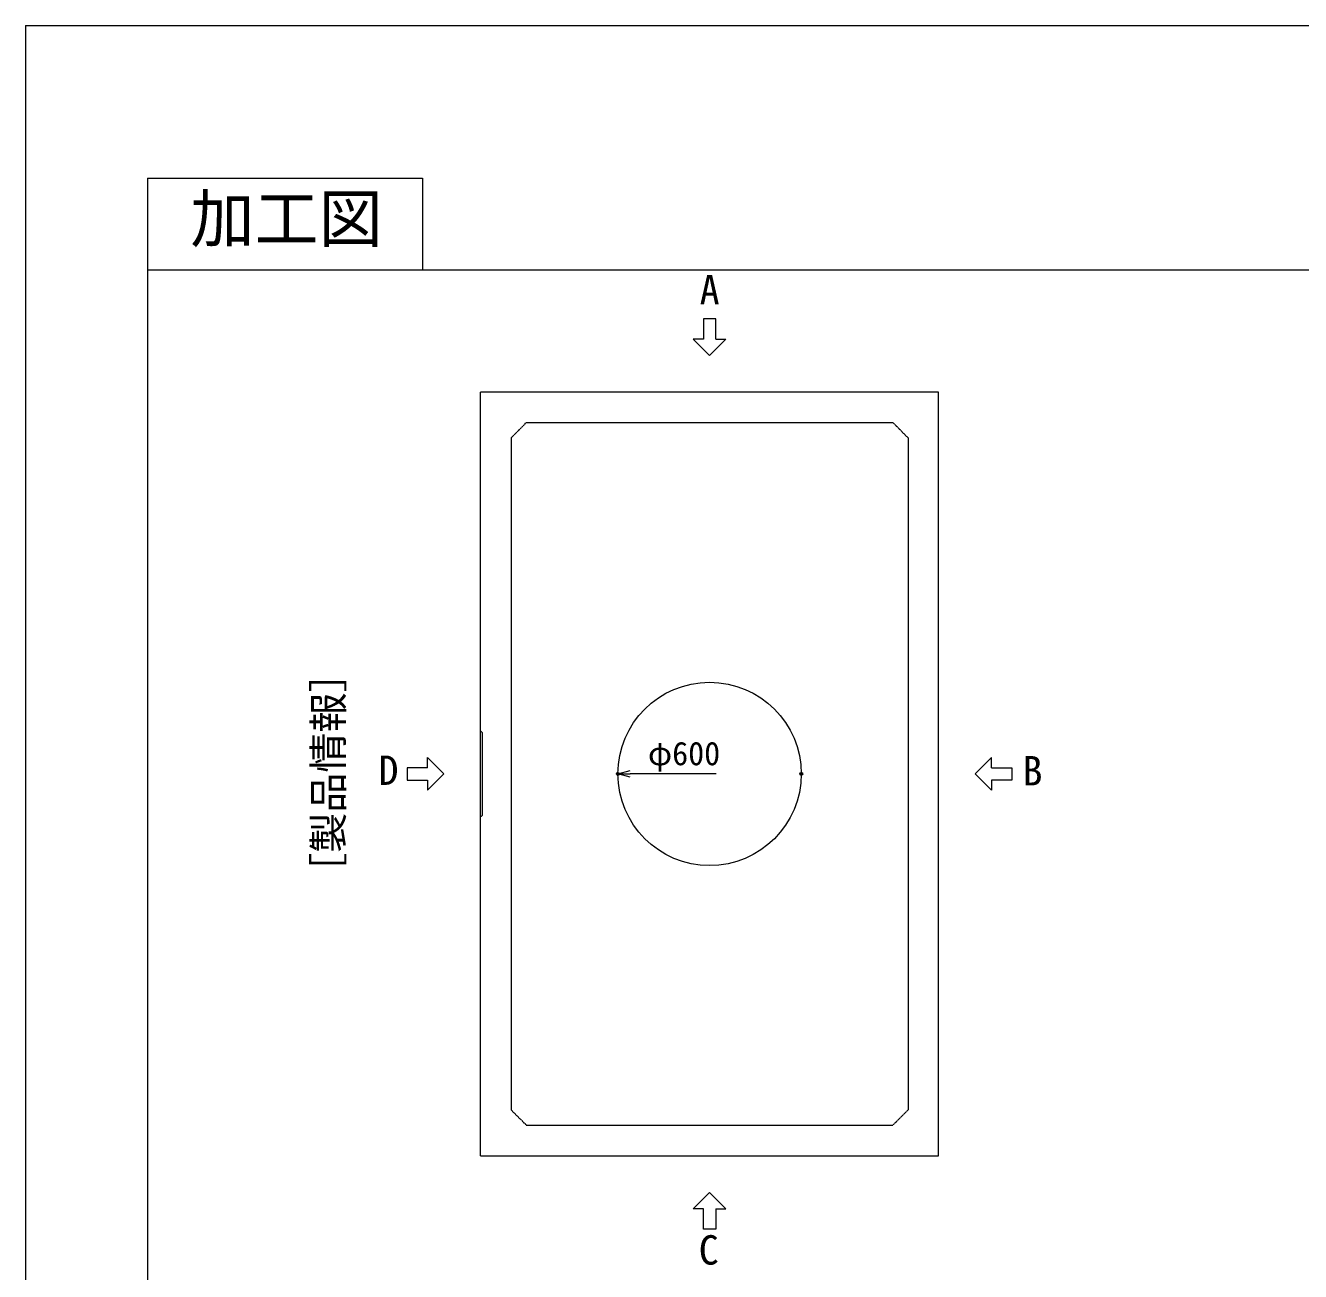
# Model space of a CAD drawing. Units: millimetres, scale not verified. Extents: x -5940 to 5940, y -4200 to 4200.
# Drawn here: x -5940 to -1765, y 121 to 4200 of the extents above; entities that cross this region are included whole.
import ezdxf
from ezdxf.enums import TextEntityAlignment as Align

# ---------------------------------------------------------------- set-up
doc = ezdxf.new("R2010")
doc.units = ezdxf.units.MM
doc.header["$LTSCALE"] = 20
doc.header["$PDMODE"] = 32
doc.header["$PDSIZE"] = 10
doc.linetypes.add('LONG_DASHED1', pattern=[7, 6, -1])
for name, color, linetype, lineweight in [('0-0_D-TTL', 7, 'Continuous', 9), ('0-1_Defpoints', 7, 'Continuous', 9), ('0-3_D-TTL-TXT', 7, 'Continuous', 9), ('0-4_D-STR-TXT', 7, 'Continuous', 9), ('0-6_D-STR-DIM', 3, 'Continuous', 9), ('0-7_0', 7, 'Continuous', 9), ('0-8_D-STR', 7, 'LONG_DASHED1', 9), ('0-9_D-STR-STR1', 7, 'LONG_DASHED1', 9)]:
    doc.layers.add(name, color=color, linetype=linetype, lineweight=lineweight)
doc.styles.add('ＭＳ ゴシック', font='')
doc.styles.get('ＭＳ ゴシック').set_extended_font_data('MS Gothic')

# ---------------------------------------------------------------- blocks, each defined once
blk = doc.blocks.new('A$C4DE05FD1')
at = {"layer": '0-0_D-TTL', "color": 134}
for p, q in [((4000, 79000), (4000, 4000)), ((4000, 76000), (114800, 76000))]:
    blk.add_line(p, q, dxfattribs=at)
blk.add_lwpolyline([(4000, 79000), (13000, 79000), (13000, 76000)], dxfattribs=at)
at = {"layer": '0-1_Defpoints', "color": 134}
for q in [(0, 0), (118800, 84000)]:
    blk.add_line((0, 84000), q, dxfattribs=at)
at = {"layer": '0-3_D-TTL-TXT', "style": 'ＭＳ ゴシック'}
blk.add_text('加工図', height=1539, dxfattribs=at).set_placement((5399.8, 76447.4), align=Align.BOTTOM_LEFT)
blk = doc.blocks.new('_Open30')
at = {"layer": '0-7_0'}
blk.add_line((0, 0), (-20, 0), dxfattribs=at)
blk.add_lwpolyline([(-20, 5.36), (0, 0), (-20, -5.36)], dxfattribs=at)
blk = doc.blocks.new('A$C70CC1A47')
at = {"layer": '0-9_D-STR-STR1'}
for p, q in [((0, 2820), (120, 2700)), ((120, -2700), (120, 2700)), ((120, -2700), (0, -2820))]:
    blk.add_line(p, q, dxfattribs=at)
blk = doc.blocks.new('A$C55730BA2')
at = {"layer": '0-8_D-STR', "linetype": 'Continuous'}
blk.add_line((-15000, -25000.1), (-15000, 24999.9), dxfattribs=at)
at = {"layer": '0-8_D-STR'}
for p, q in [((-13000, 21999.9), (-12000, 22999.9)), ((-12000, 22999.9), (12000, 22999.9)), ((13000, 21999.9), (12000, 22999.9)), ((-13000, 21999.9), (-13000, -22000.1)), ((13000, 21999.9), (13000, -22000.1)), ((13000, -22000.1), (12000, -23000.1))]:
    blk.add_line(p, q, dxfattribs=at)
at = {"layer": '0-8_D-STR', "linetype": 'Continuous'}
blk.add_lwpolyline([(-15000, -25000.1), (15000, -25000.1), (15000, 24999.9), (-15000, 24999.9)], dxfattribs=at)
at = {"layer": '0-8_D-STR'}
blk.add_lwpolyline([(-13000, -22000.1), (-12000, -23000.1), (12000, -23000.1)], dxfattribs=at)
at = {"layer": '0-8_D-STR', "linetype": 'Continuous'}
blk.add_circle((0, 0), 6000, dxfattribs=at)
at = {"layer": '0-9_D-STR-STR1'}
blk.add_blockref('A$C70CC1A47', (-15000, -0.1), dxfattribs=at)
blk = doc.blocks.new('A$C13A32EE1')
at = {"layer": '0-4_D-STR-TXT'}
for p, q in [((150, 400), (150, 900)), ((0, 0), (-400, 400)), ((-150, 400), (-400, 400)), ((0, 0), (400, 400)), ((150, 400), (400, 400))]:
    blk.add_line(p, q, dxfattribs=at)
blk.add_lwpolyline([(150, 900), (-150, 900), (-150, 400)], dxfattribs=at)
blk = doc.blocks.new('A$C3A6B1CC4')
at = {"layer": '0-4_D-STR-TXT', "xscale": 2.666667, "yscale": 2.666667}
blk.add_blockref('A$C13A32EE1', (0, 27399.9), dxfattribs=at)
at = {"layer": '0-4_D-STR-TXT', "yscale": 2.666667}
for p, xscale, rotation in [((-17400, -0.1), 2.666667, 90), ((17400, -0.1), -2.666667, 270), ((0, -27400), -2.666667, 180)]:
    blk.add_blockref('A$C13A32EE1', p, dxfattribs=dict(at, xscale=xscale, rotation=rotation))
at = {"layer": '0-4_D-STR-TXT', "style": 'ＭＳ ゴシック'}
for s, p in [('A', (-652, 30157)), ('D', (-21681.3, -1298.8)), ('B', (20492.7, -1334.8)), ('C', (-714, -32704.8))]:
    blk.add_text(s, height=1924, dxfattribs=at).set_placement(p, align=Align.BOTTOM_LEFT)
blk.add_text('［製品情報］', height=1924, rotation=90, dxfattribs=at).set_placement((-23431.7, -7789.6), align=Align.BOTTOM_LEFT)

msp = doc.modelspace()

# ---------------------------------------------------------------- linework, layer by layer
at = {"layer": '0-1_Defpoints'}
for p in [(-4000, 1750), (-3400, 1750)]:
    msp.add_point(p, dxfattribs=at)
at = {"layer": '0-6_D-STR-DIM'}
msp.add_line((-3678.17, 1750), (-3960, 1750), dxfattribs=at)

# ---------------------------------------------------------------- block references
at = {"layer": '0-0_D-TTL', "xscale": 0.1, "yscale": 0.1}
msp.add_blockref('A$C4DE05FD1', (-5940, -4200), dxfattribs=at)
at = {"layer": '0-4_D-STR-TXT', "xscale": 0.05, "yscale": 0.05}
msp.add_blockref('A$C3A6B1CC4', (-3700, 1750), dxfattribs=at)
at = {"layer": '0-6_D-STR-DIM', "xscale": 2, "yscale": 2, "rotation": 180}
msp.add_blockref('_Open30', (-4000, 1750), dxfattribs=at)
at = {"layer": '0-8_D-STR', "xscale": 0.05, "yscale": 0.05}
msp.add_blockref('A$C55730BA2', (-3700, 1750), dxfattribs=at)

# ---------------------------------------------------------------- texts
at = {"layer": '0-6_D-STR-DIM', "style": 'ＭＳ ゴシック'}
msp.add_text('φ600', height=76.98, dxfattribs=at).set_placement((-3902.05, 1755.2), align=Align.BOTTOM_LEFT)

doc.saveas('drawing.dxf')
